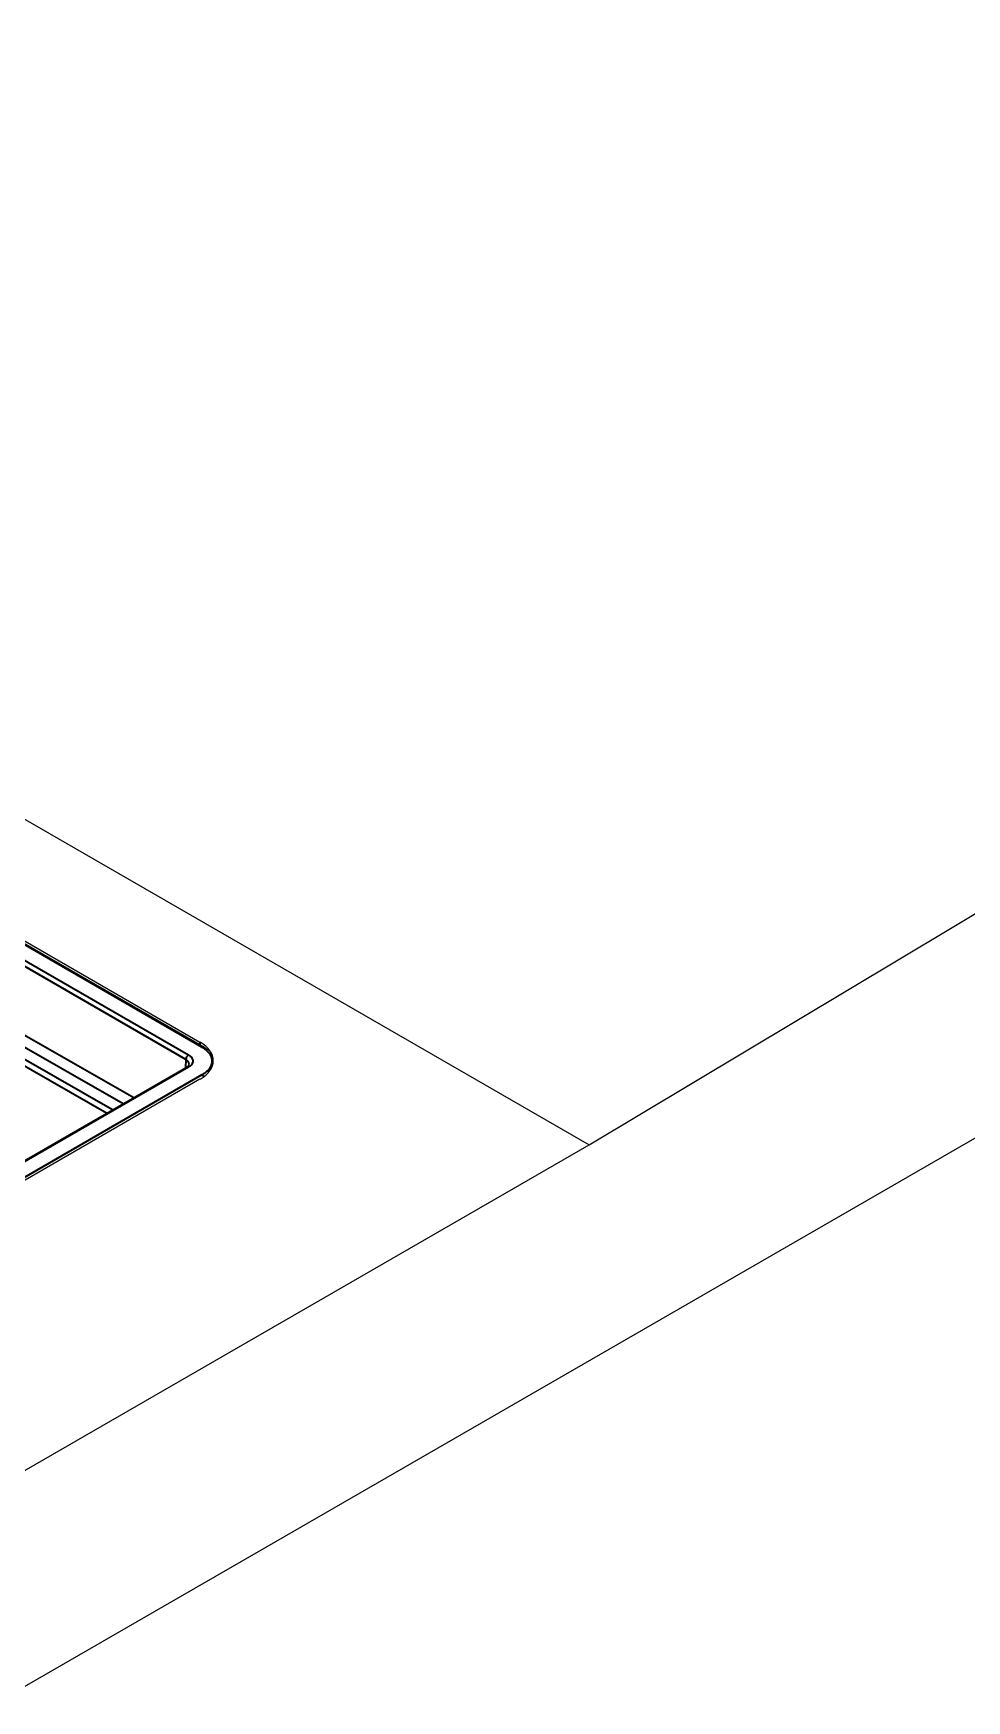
# Model space of a CAD drawing. Header units: millimetres. Extents: x 68 to 2000, y 100 to 2870.
# Drawn here: x 1556.3 to 1618, y 784.3 to 894.6 of the extents above; entities that cross this region are included whole.
import ezdxf

# ---------------------------------------------------------------- set-up
doc = ezdxf.new("R2010")
doc.units = ezdxf.units.MM
doc.header["$LTSCALE"] = 10
doc.layers.add('_Sichtbarkanten', color=7, linetype='Continuous', lineweight=25)
doc.layers.add('Sichtbar schmal (ISO)', color=7, linetype='Continuous', lineweight=35)

msp = doc.modelspace()

# ---------------------------------------------------------------- linework, layer by layer
at = {"layer": '_Sichtbarkanten'}
for p, q in [((1274.8, 1004.8), (1593, 821.09)), ((1286.11, 990.05), (1567.55, 827.56)), ((1286.57, 989.96), (1567.29, 827.89)), ((1593, 821.09), (1872.3, 988.47)), ((1872.3, 968.06), (1554.1, 784.35)), ((1566.4, 826.23), (1548.73, 816.03)), ((1567.29, 825.44), (1550.22, 815.58)), ((1554.1, 798.64), (1593, 821.09))]:
    msp.add_line(p, q, dxfattribs=at)
for centre, major_axis, ratio, start_param, end_param in [((1565.17, 826.66), (3, 0), 0.57735, 5.497787, 7.068583), ((1565.82, 826.43), (-0.75, -0.008), 0.577018, 3.118306, 3.118338)]:
    msp.add_ellipse(centre, major_axis=major_axis, ratio=ratio, start_param=start_param, end_param=end_param, dxfattribs=at)
msp.add_open_spline([(1567.55, 827.56), (1567.67, 827.49), (1567.78, 827.41), (1567.88, 827.32)], degree=3, dxfattribs=at)
msp.add_open_spline([(1566.4, 826.23), (1566.45, 826.26), (1566.49, 826.29), (1566.54, 826.35), (1566.55, 826.37), (1566.57, 826.4), (1566.57, 826.41), (1566.57, 826.42)], degree=3, knots=[0, 0, 0, 0, 0.0456944, 0.0456944, 0.0892955, 0.0892955, 0.1262263, 0.1262263, 0.1262263, 0.1262263], dxfattribs=at)
at = {"layer": 'Sichtbar schmal (ISO)'}
for p, q in [((1567.42, 827.55), (1285.99, 990.04)), ((1566.35, 826.74), (1284.93, 989.22)), ((1285.1, 989.52), (1566.53, 827.04)), ((1460.07, 882.97), (1562.92, 824.23)), ((1459.72, 882.37), (1562.22, 823.82)), ((1561.12, 823.19), (1553.03, 827.81)), ((1561.5, 823.41), (1553.43, 828.02)), ((1567.29, 827.89), (1567.29, 827.71)), ((1566.35, 826.74), (1566.33, 826.2)), ((1566.53, 826.22), (1548.85, 816.02)), ((1567.42, 825.71), (1549.74, 815.5))]:
    msp.add_line(p, q, dxfattribs=at)
for centre, major_axis, ratio, start_param, end_param in [((1566.53, 826.83), (-0.125, -0.217), 0.57735, 3.926991, 5.480334), ((1565.82, 826.43), (-0.75, -0.008), 0.577018, 3.118338, 3.921031), ((1567.42, 827.34), (0.125, 0.217), 0.57735, 6.283177, 7.068583), ((1566.53, 826.02), (-0.125, 0.217), 0.57735, 5.497787, 6.283185), ((1567.42, 825.51), (-0.125, 0.217), 0.57735, 4.789309, 5.497787)]:
    msp.add_ellipse(centre, major_axis=major_axis, ratio=ratio, start_param=start_param, end_param=end_param, dxfattribs=at)
for points, knots in [([(1566.53, 827.04), (1566.57, 827.02), (1566.6, 826.99), (1566.64, 826.96), (1566.67, 826.94), (1566.7, 826.91), (1566.72, 826.88), (1566.75, 826.85), (1566.77, 826.81), (1566.78, 826.78), (1566.8, 826.75), (1566.81, 826.71), (1566.81, 826.68), (1566.82, 826.65), (1566.82, 826.61), (1566.81, 826.58), (1566.81, 826.55), (1566.8, 826.51), (1566.78, 826.48), (1566.77, 826.45), (1566.75, 826.42), (1566.72, 826.39), (1566.7, 826.36), (1566.67, 826.33), (1566.64, 826.3), (1566.6, 826.27), (1566.57, 826.25), (1566.53, 826.22)], [0, 0, 0, 0, 0.111111, 0.111111, 0.111111, 0.222222, 0.222222, 0.222222, 0.333333, 0.333333, 0.333333, 0.444444, 0.444444, 0.444444, 0.555556, 0.555556, 0.555556, 0.666667, 0.666667, 0.666667, 0.777778, 0.777778, 0.777778, 0.888889, 0.888889, 0.888889, 1, 1, 1, 1]), ([(1567.42, 827.55), (1567.5, 827.51), (1567.57, 827.46), (1567.63, 827.41), (1567.69, 827.36), (1567.75, 827.31), (1567.8, 827.25), (1567.86, 827.2), (1567.9, 827.14), (1567.94, 827.09), (1567.97, 827.03), (1568, 826.97), (1568.03, 826.91), (1568.03, 826.91), (1568.03, 826.91), (1568.03, 826.91), (1568.05, 826.85), (1568.07, 826.79), (1568.07, 826.73), (1568.07, 826.73), (1568.07, 826.73), (1568.08, 826.72), (1568.08, 826.66), (1568.08, 826.61), (1568.08, 826.55), (1568.08, 826.54), (1568.08, 826.54), (1568.08, 826.54), (1568.07, 826.48), (1568.05, 826.42), (1568.03, 826.37), (1568.03, 826.36), (1568.03, 826.36), (1568.03, 826.35), (1568.01, 826.3), (1567.98, 826.24), (1567.95, 826.19), (1567.94, 826.19), (1567.94, 826.18), (1567.94, 826.18), (1567.9, 826.12), (1567.86, 826.07), (1567.82, 826.02), (1567.81, 826.02), (1567.81, 826.01), (1567.8, 826.01), (1567.76, 825.96), (1567.7, 825.91), (1567.64, 825.86), (1567.64, 825.86), (1567.63, 825.85), (1567.63, 825.85), (1567.57, 825.8), (1567.5, 825.76), (1567.42, 825.71)], [0, 0, 0, 0, 0.090909, 0.090909, 0.090909, 0.181748, 0.181748, 0.181748, 0.271516, 0.271516, 0.271516, 0.361211, 0.361211, 0.361211, 0.363636, 0.363636, 0.363636, 0.450924, 0.450924, 0.450924, 0.454545, 0.454545, 0.454545, 0.540645, 0.540645, 0.540645, 0.545455, 0.545455, 0.545455, 0.63041, 0.63041, 0.63041, 0.636364, 0.636364, 0.636364, 0.719986, 0.719986, 0.719986, 0.727273, 0.727273, 0.727273, 0.811363, 0.811363, 0.811363, 0.818182, 0.818182, 0.818182, 0.904885, 0.904885, 0.904885, 0.909091, 0.909091, 0.909091, 1, 1, 1, 1])]:
    msp.add_open_spline(points, degree=3, knots=knots, dxfattribs=at)

doc.saveas('drawing.dxf')
